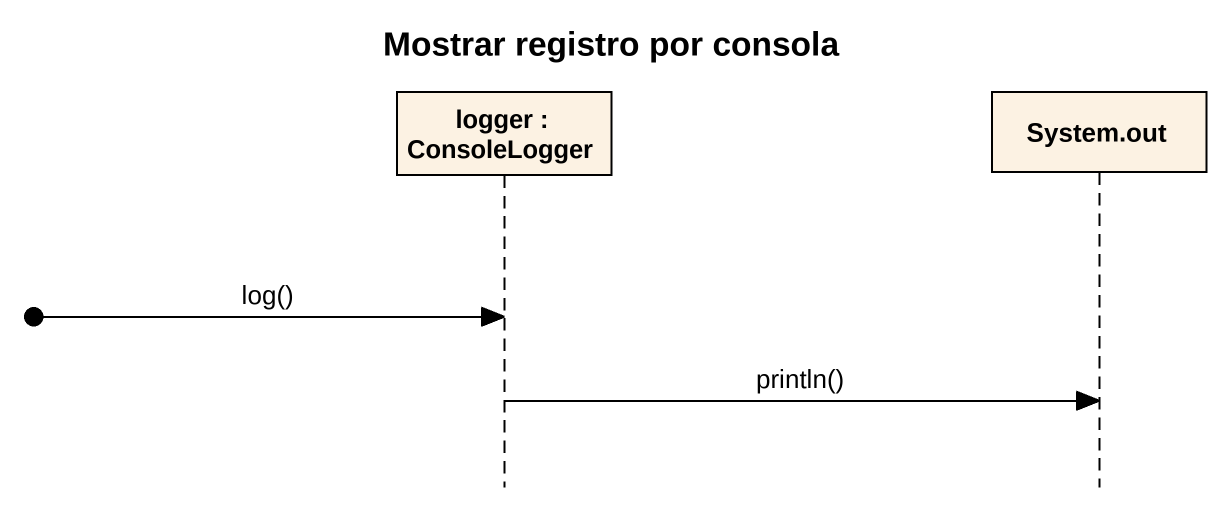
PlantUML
@startuml
title Mostrar registro por consola
hide footbox
participant "logger : ConsoleLogger" as logger
participant "System.out" as System_out

[o-> logger : log()
logger -> System_out : println()
@enduml
